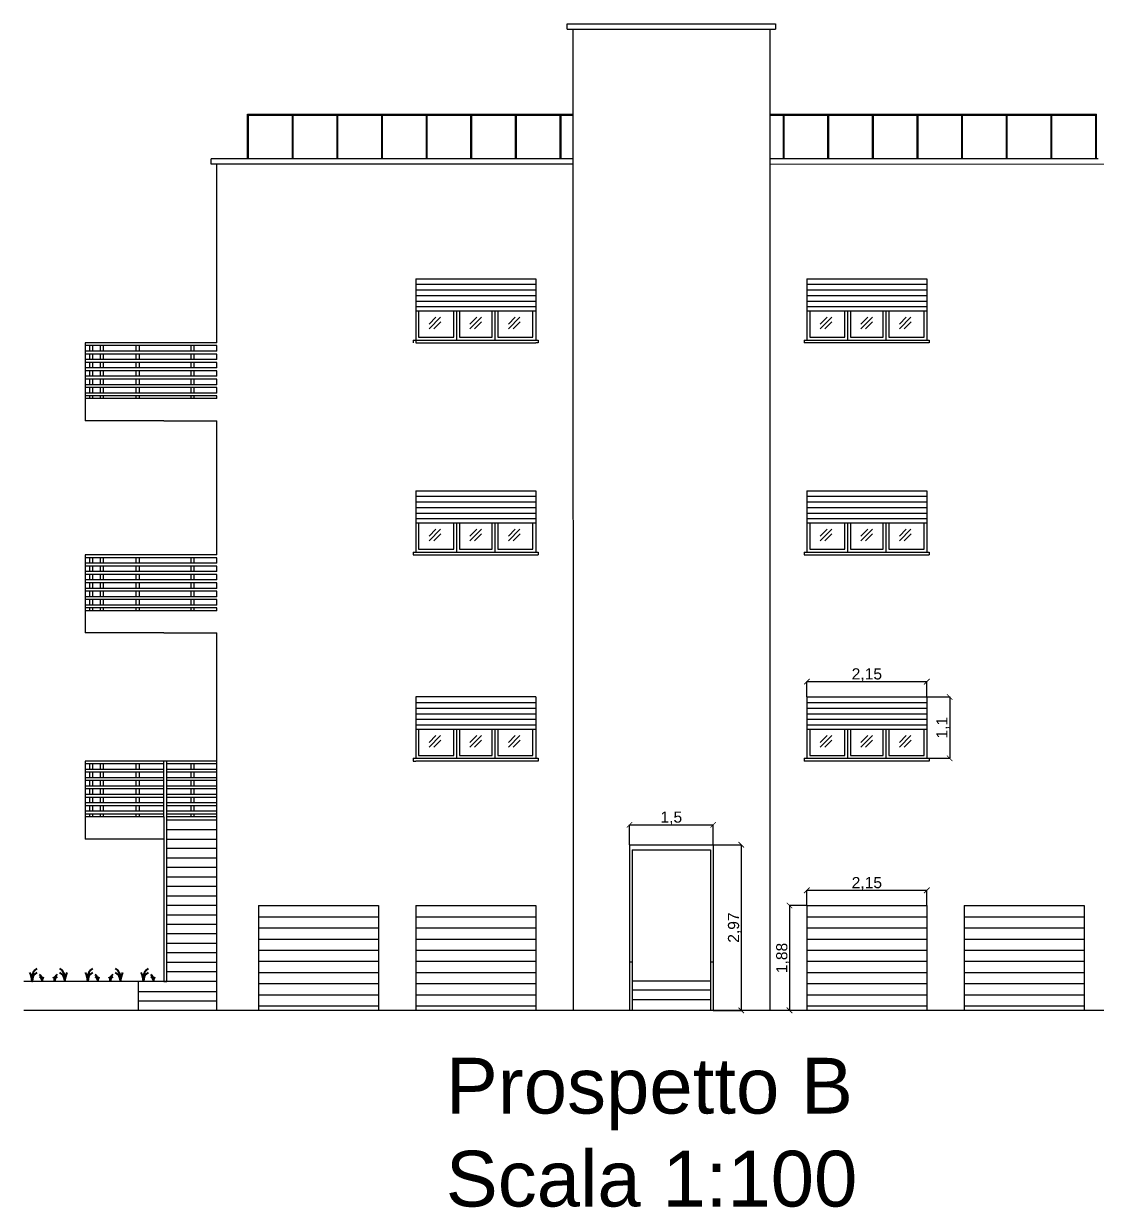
# Model space of a CAD drawing. Header units: millimetres. Extents: x 2459 to 3981, y 1231 to 4850.
# Drawn here: x 3656.99 to 3676.24, y 1237.31 to 1258.54 of the extents above; entities that cross this region are included whole.
import ezdxf

# ---------------------------------------------------------------- set-up
doc = ezdxf.new("R2010")
doc.units = ezdxf.units.MM
doc.layers.add('erbetta', color=7, linetype='Continuous', lineweight=40)
doc.styles.get("Standard").update_dxf_attribs({"font": 'arial.ttf'})
doc.dimstyles.new('Copia di ISO-25', dxfattribs={"dimtxt": 0.2, "dimasz": 0.1, "dimexe": 0, "dimexo": 0, "dimgap": 0, "dimtad": 3, "dimtxsty": 'Standard', "dimblk": 'ARCHTICK', "dimcen": -2.5, "dimclrd": 256, "dimclre": 256, "dimclrt": 256, "dimadec": 0, "dimazin": 0, "dimtfac": 1, "dimtmove": 2, "dimatfit": 3, "dimldrblk": 'ARCHTICK', "dimfxl": 1, "dimfxlon": 1, "dimtfillclr": 256, "dimlwd": -1, "dimlwe": -1, "dimarcsym": 0})

# ---------------------------------------------------------------- blocks, each defined once
blk = doc.blocks.new('_ArchTick')
at = {"color": 0, "linetype": 'ByBlock', "const_width": 0.15}
blk.add_lwpolyline([(-0.5, -0.5), (0.5, 0.5)], dxfattribs=at)
blk = doc.blocks.new('*D678')
at = {"ltscale": 0.01, "transparency": 16777216}
for p, q in [((3671.034, 1242.725), (3671.034, 1242.998)), ((3671.034, 1242.998), (3673.184, 1242.998)), ((3673.184, 1242.725), (3673.184, 1242.998))]:
    blk.add_line(p, q, dxfattribs=at)
at = {"layer": 'Defpoints', "color": 0, "linetype": 'Continuous', "lineweight": -3, "ltscale": 0.01, "transparency": 16777216}
for p in [(3673.184, 1242.998), (3671.034, 1242.725), (3673.184, 1242.725)]:
    blk.add_point(p, dxfattribs=at)
at = {"linetype": 'Continuous', "ltscale": 0.01, "transparency": 16777216, "xscale": 0.1, "yscale": 0.1, "zscale": 0.1, "rotation": 180}
blk.add_blockref('_ArchTick', (3671.034, 1242.998), dxfattribs=at)
at = {"linetype": 'Continuous', "ltscale": 0.01, "transparency": 16777216, "xscale": 0.1, "yscale": 0.1, "zscale": 0.1}
blk.add_blockref('_ArchTick', (3673.184, 1242.998), dxfattribs=at)
at = {"linetype": 'Continuous', "lineweight": -3, "ltscale": 0.01, "transparency": 16777216, "insert": (3672.109, 1243.118), "char_height": 0.2, "attachment_point": 5}
blk.add_mtext('2,15', dxfattribs=at)
blk = doc.blocks.new('*D679')
at = {"ltscale": 0.01, "transparency": 16777216}
for p, q in [((3671.034, 1242.725), (3670.722, 1242.725)), ((3670.722, 1242.725), (3670.722, 1240.845)), ((3671.034, 1240.845), (3670.722, 1240.845))]:
    blk.add_line(p, q, dxfattribs=at)
at = {"layer": 'Defpoints', "color": 0, "linetype": 'Continuous', "lineweight": -3, "ltscale": 0.01, "transparency": 16777216}
for p in [(3671.034, 1242.725), (3670.722, 1240.845), (3671.034, 1240.845)]:
    blk.add_point(p, dxfattribs=at)
at = {"linetype": 'Continuous', "ltscale": 0.01, "transparency": 16777216, "xscale": 0.1, "yscale": 0.1, "zscale": 0.1}
for p, rotation in [((3670.722, 1242.725), 90), ((3670.722, 1240.845), 270)]:
    blk.add_blockref('_ArchTick', p, dxfattribs=dict(at, rotation=rotation))
at = {"linetype": 'Continuous', "lineweight": -3, "ltscale": 0.01, "transparency": 16777216, "insert": (3670.602, 1241.785), "char_height": 0.2, "attachment_point": 5, "rotation": 90}
blk.add_mtext('1,88', dxfattribs=at)
blk = doc.blocks.new('*D680')
at = {"ltscale": 0.01, "transparency": 16777216}
for p, q in [((3667.854, 1243.815), (3667.854, 1244.173)), ((3667.854, 1244.173), (3669.354, 1244.173)), ((3669.354, 1243.815), (3669.354, 1244.173))]:
    blk.add_line(p, q, dxfattribs=at)
at = {"layer": 'Defpoints', "color": 0, "linetype": 'Continuous', "lineweight": -3, "ltscale": 0.01, "transparency": 16777216}
for p in [(3669.354, 1244.173), (3667.854, 1243.815), (3669.354, 1243.815)]:
    blk.add_point(p, dxfattribs=at)
at = {"linetype": 'Continuous', "ltscale": 0.01, "transparency": 16777216, "xscale": 0.1, "yscale": 0.1, "zscale": 0.1, "rotation": 180}
blk.add_blockref('_ArchTick', (3667.854, 1244.173), dxfattribs=at)
at = {"linetype": 'Continuous', "ltscale": 0.01, "transparency": 16777216, "xscale": 0.1, "yscale": 0.1, "zscale": 0.1}
blk.add_blockref('_ArchTick', (3669.354, 1244.173), dxfattribs=at)
at = {"linetype": 'Continuous', "lineweight": -3, "ltscale": 0.01, "transparency": 16777216, "insert": (3668.604, 1244.293), "char_height": 0.2, "attachment_point": 5}
blk.add_mtext('1,5', dxfattribs=at)
blk = doc.blocks.new('*D681')
at = {"ltscale": 0.01, "transparency": 16777216}
for p, q in [((3669.354, 1243.815), (3669.857, 1243.815)), ((3669.857, 1243.815), (3669.857, 1240.845)), ((3669.354, 1240.845), (3669.857, 1240.845))]:
    blk.add_line(p, q, dxfattribs=at)
at = {"layer": 'Defpoints', "color": 0, "linetype": 'Continuous', "lineweight": -3, "ltscale": 0.01, "transparency": 16777216}
for p in [(3669.354, 1243.815), (3669.354, 1240.845), (3669.857, 1240.845)]:
    blk.add_point(p, dxfattribs=at)
at = {"linetype": 'Continuous', "ltscale": 0.01, "transparency": 16777216, "xscale": 0.1, "yscale": 0.1, "zscale": 0.1}
for p, rotation in [((3669.857, 1243.815), 90), ((3669.857, 1240.845), 270)]:
    blk.add_blockref('_ArchTick', p, dxfattribs=dict(at, rotation=rotation))
at = {"linetype": 'Continuous', "lineweight": -3, "ltscale": 0.01, "transparency": 16777216, "insert": (3669.737, 1242.33), "char_height": 0.2, "attachment_point": 5, "rotation": 90}
blk.add_mtext('2,97', dxfattribs=at)
blk = doc.blocks.new('*D682')
at = {"ltscale": 0.01, "transparency": 16777216}
for p, q in [((3671.034, 1246.465), (3671.034, 1246.741)), ((3671.034, 1246.741), (3673.184, 1246.741)), ((3673.184, 1246.465), (3673.184, 1246.741))]:
    blk.add_line(p, q, dxfattribs=at)
at = {"layer": 'Defpoints', "color": 0, "linetype": 'Continuous', "lineweight": -3, "ltscale": 0.01, "transparency": 16777216}
for p in [(3673.184, 1246.741), (3671.034, 1246.465), (3673.184, 1246.465)]:
    blk.add_point(p, dxfattribs=at)
at = {"linetype": 'Continuous', "ltscale": 0.01, "transparency": 16777216, "xscale": 0.1, "yscale": 0.1, "zscale": 0.1, "rotation": 180}
blk.add_blockref('_ArchTick', (3671.034, 1246.741), dxfattribs=at)
at = {"linetype": 'Continuous', "ltscale": 0.01, "transparency": 16777216, "xscale": 0.1, "yscale": 0.1, "zscale": 0.1}
blk.add_blockref('_ArchTick', (3673.184, 1246.741), dxfattribs=at)
at = {"linetype": 'Continuous', "lineweight": -3, "ltscale": 0.01, "transparency": 16777216, "insert": (3672.109, 1246.861), "char_height": 0.2, "attachment_point": 5}
blk.add_mtext('2,15', dxfattribs=at)
blk = doc.blocks.new('*D683')
at = {"ltscale": 0.01, "transparency": 16777216}
for p, q in [((3673.184, 1246.465), (3673.594, 1246.465)), ((3673.594, 1246.465), (3673.594, 1245.365)), ((3673.184, 1245.365), (3673.594, 1245.365))]:
    blk.add_line(p, q, dxfattribs=at)
at = {"layer": 'Defpoints', "color": 0, "linetype": 'Continuous', "lineweight": -3, "ltscale": 0.01, "transparency": 16777216}
for p in [(3673.184, 1246.465), (3673.184, 1245.365), (3673.594, 1245.365)]:
    blk.add_point(p, dxfattribs=at)
at = {"linetype": 'Continuous', "ltscale": 0.01, "transparency": 16777216, "xscale": 0.1, "yscale": 0.1, "zscale": 0.1}
for p, rotation in [((3673.594, 1246.465), 90), ((3673.594, 1245.365), 270)]:
    blk.add_blockref('_ArchTick', p, dxfattribs=dict(at, rotation=rotation))
at = {"linetype": 'Continuous', "lineweight": -3, "ltscale": 0.01, "transparency": 16777216, "insert": (3673.473, 1245.915), "char_height": 0.2, "attachment_point": 5, "rotation": 90}
blk.add_mtext('1,1', dxfattribs=at)

msp = doc.modelspace()

# ---------------------------------------------------------------- linework, layer by layer
at = {"ltscale": 0.01}
for p, q in [((3666.739148, 1258.438622, -0.022557), (3666.739148, 1258.538622, -0.022557)), ((3666.839148, 1258.438622, -0.022557), (3666.842967, 1240.845233, -0.026681)), ((3670.369028, 1258.438622, 0.329385), (3670.369028, 1240.845233, 0.053213)), ((3670.469028, 1258.538622, 0.335973), (3670.469028, 1258.438622, 0.335973)), ((3658.094088, 1252.815233, 1), (3658.094088, 1251.415233, 1)), ((3660.454088, 1252.665233), (3660.454088, 1252.765233)), ((3660.454088, 1252.515233), (3660.454088, 1252.615233)), ((3660.454088, 1252.365233), (3660.454088, 1252.465233)), ((3660.454088, 1252.215233), (3660.454088, 1252.315233)), ((3660.454088, 1252.065233), (3660.454088, 1252.165233)), ((3660.454088, 1251.915233), (3660.454088, 1252.015233)), ((3660.454088, 1251.814923), (3660.454088, 1251.865233)), ((3659.504088, 1251.814923, 0.402542), (3658.094088, 1251.814923, 1)), ((3659.554088, 1251.814923, 0.381356), (3659.504088, 1251.814923, 0.402542)), ((3660.454088, 1251.814923), (3659.554088, 1251.814923, 0.381356)), ((3659.504088, 1251.415233, 0.402542), (3658.094088, 1251.415233, 1)), ((3659.504088, 1251.415233, 0.402542), (3660.454088, 1251.415233, 0.402542)), ((3660.454088, 1249.013062), (3660.454088, 1251.415233)), ((3658.094088, 1249.013062, 1), (3658.094088, 1247.613062, 1)), ((3660.454088, 1248.863062), (3660.454088, 1248.963062)), ((3660.454088, 1248.863062), (3660.454088, 1248.963062)), ((3660.454088, 1248.713062), (3660.454088, 1248.813062)), ((3660.454088, 1248.713062), (3660.454088, 1248.813062)), ((3660.454088, 1248.563062), (3660.454088, 1248.663062)), ((3660.454088, 1248.563062), (3660.454088, 1248.663062)), ((3660.454088, 1248.413062), (3660.454088, 1248.513062)), ((3660.454088, 1248.413062), (3660.454088, 1248.513062)), ((3660.454088, 1248.263062), (3660.454088, 1248.363062)), ((3660.454088, 1248.263062), (3660.454088, 1248.363062)), ((3660.454088, 1248.113062), (3660.454088, 1248.213062)), ((3660.454088, 1248.113062), (3660.454088, 1248.213062)), ((3660.454088, 1248.012751), (3660.454088, 1248.063062)), ((3660.454088, 1248.012751), (3660.454088, 1248.063062)), ((3659.504088, 1248.012751, 0.402542), (3658.094088, 1248.012751, 1)), ((3659.554088, 1248.012751, 0.381356), (3659.504088, 1248.012751, 0.402542)), ((3660.454088, 1248.012751), (3659.554088, 1248.012751, 0.381356)), ((3659.504088, 1247.613062, 0.402542), (3658.094088, 1247.613062, 1)), ((3659.504088, 1247.613062, 0.402542), (3660.454088, 1247.613062, 0.402542)), ((3660.454088, 1245.315233), (3660.454088, 1247.613062)), ((3658.094088, 1245.315233, 1), (3658.094088, 1243.915233, 1)), ((3660.454088, 1243.114923), (3660.454088, 1245.315233)), ((3660.454088, 1245.165233), (3660.454088, 1245.265233)), ((3660.454088, 1245.165233), (3660.454088, 1245.265233)), ((3660.454088, 1245.015233), (3660.454088, 1245.115233)), ((3660.454088, 1244.865233), (3660.454088, 1244.965233)), ((3660.454088, 1244.715233), (3660.454088, 1244.815233)), ((3660.454088, 1244.565233), (3660.454088, 1244.665233)), ((3660.454088, 1244.415233), (3660.454088, 1244.515233)), ((3659.504088, 1244.314923, 0.402542), (3658.094088, 1244.314923, 1)), ((3660.454088, 1244.314923), (3659.562792, 1244.314923, 0.377668)), ((3660.454088, 1244.314923), (3660.454088, 1244.365233)), ((3660.454088, 1244.314923), (3660.454088, 1244.365233)), ((3659.504088, 1243.915233, 0.402542), (3658.094088, 1243.915233, 1)), ((3659.562792, 1243.915233, 0.402542), (3660.454088, 1243.915233, 0.402542)), ((3660.454088, 1240.845233), (3660.454088, 1242.814923))]:
    msp.add_line(p, q, dxfattribs=at)
at = {"linetype": 'Continuous', "ltscale": 0.01}
for p, q in [((3666.739148, 1258.538622, -0.022557), (3670.469028, 1258.538622, 0.335973)), ((3666.739148, 1258.438622, -0.022557), (3670.469028, 1258.438622, 0.335973)), ((3666.839148, 1258.438622, -0.012945), (3670.369028, 1258.438622, 0.32636)), ((3661.00623, 1256.11614), (3661.00623, 1256.91614)), ((3661.00623, 1256.91614), (3666.839496, 1256.91614)), ((3661.02623, 1256.11614), (3661.02623, 1256.89614)), ((3661.02623, 1256.89614), (3666.839501, 1256.89614)), ((3661.80623, 1256.89614), (3661.80623, 1256.11614)), ((3661.82623, 1256.11614), (3661.82623, 1256.89614)), ((3662.60623, 1256.89614), (3662.60623, 1256.11614)), ((3662.62623, 1256.11614), (3662.62623, 1256.89614)), ((3663.40623, 1256.89614), (3663.40623, 1256.11614)), ((3663.42623, 1256.11614), (3663.42623, 1256.89614)), ((3664.20623, 1256.89614), (3664.20623, 1256.11614)), ((3664.22623, 1256.11614), (3664.22623, 1256.89614)), ((3665.00623, 1256.89614), (3665.00623, 1256.11614)), ((3665.02623, 1256.11614), (3665.02623, 1256.89614)), ((3665.80623, 1256.89614), (3665.80623, 1256.11614)), ((3665.82623, 1256.11614), (3665.82623, 1256.89614)), ((3666.60623, 1256.89614), (3666.60623, 1256.11614)), ((3666.62623, 1256.11614), (3666.62623, 1256.89614)), ((3670.369028, 1256.91614), (3676.22623, 1256.91614)), ((3670.369028, 1256.89614), (3676.20623, 1256.89614)), ((3670.60623, 1256.89614), (3670.60623, 1256.11614)), ((3670.62623, 1256.11614), (3670.62623, 1256.89614)), ((3671.40623, 1256.89614), (3671.40623, 1256.11614)), ((3671.42623, 1256.11614), (3671.42623, 1256.89614)), ((3672.20623, 1256.89614), (3672.20623, 1256.11614)), ((3672.22623, 1256.11614), (3672.22623, 1256.89614)), ((3673.00623, 1256.89614), (3673.00623, 1256.11614)), ((3673.02623, 1256.11614), (3673.02623, 1256.89614)), ((3673.80623, 1256.89614), (3673.80623, 1256.11614)), ((3673.82623, 1256.11614), (3673.82623, 1256.89614)), ((3674.60623, 1256.89614), (3674.60623, 1256.11614)), ((3674.62623, 1256.11614), (3674.62623, 1256.89614)), ((3675.40623, 1256.89614), (3675.40623, 1256.11614)), ((3675.42623, 1256.11614), (3675.42623, 1256.89614)), ((3676.20623, 1256.89614), (3676.20623, 1256.11614)), ((3676.22623, 1256.11614), (3676.22623, 1256.91614)), ((3660.354088, 1256.017047), (3660.354088, 1256.11614)), ((3666.839679, 1256.11614), (3660.354088, 1256.11614)), ((3676.254088, 1256.11614), (3670.369028, 1256.11614)), ((3666.839702, 1256.01669), (3660.354088, 1256.017047)), ((3660.454088, 1252.815233), (3660.454088, 1256.017047)), ((3676.854088, 1256.01614), (3670.369028, 1256.016496)), ((3664.024088, 1253.965233), (3666.174088, 1253.965233)), ((3664.024088, 1253.965233), (3664.024088, 1252.815233)), ((3664.024088, 1253.965233), (3664.024088, 1252.815233)), ((3664.024088, 1253.965233), (3664.024088, 1252.815233)), ((3664.024088, 1253.965233, 0.597458), (3664.024088, 1252.865233, 0.597458)), ((3664.024088, 1253.965233, 0.597458), (3664.024088, 1253.865233, 0.597458)), ((3666.174088, 1253.965233), (3666.174088, 1252.865233)), ((3671.034088, 1253.965233), (3673.184088, 1253.965233)), ((3671.034088, 1253.965233), (3673.184088, 1253.965233)), ((3671.034088, 1253.965233, 0.597458), (3671.034088, 1252.865233, 0.597458)), ((3671.034088, 1253.965233, 0.597458), (3671.034088, 1253.865233, 0.597458)), ((3673.184088, 1253.965233), (3673.184088, 1252.865233)), ((3664.024088, 1253.865233, 0.597458), (3666.174088, 1253.865233)), ((3664.024088, 1253.765233, 0.597458), (3666.174088, 1253.765233)), ((3671.034088, 1253.865233, 0.597458), (3673.184088, 1253.865233)), ((3671.034088, 1253.765233, 0.597458), (3673.184088, 1253.765233)), ((3664.024088, 1253.665233, 0.597458), (3666.174088, 1253.665233)), ((3664.024088, 1253.565233, 0.597458), (3666.174088, 1253.565233)), ((3671.034088, 1253.665233, 0.597458), (3673.184088, 1253.665233)), ((3671.034088, 1253.565233, 0.597458), (3673.184088, 1253.565233)), ((3664.024088, 1253.465233, 0.597458), (3666.174088, 1253.465233)), ((3664.024088, 1253.390233, 0.597458), (3666.174088, 1253.390233)), ((3664.074088, 1253.390233, 0.597458), (3664.074088, 1252.915233, 1.138015)), ((3664.704088, 1252.915233, 0.839286), (3664.704088, 1253.390233, 0.298729)), ((3664.754088, 1253.390233, 0.298729), (3664.754088, 1252.865233, 0.896186)), ((3664.804088, 1253.390233, 0.298729), (3664.804088, 1252.915233, 0.839286)), ((3664.804088, 1253.390233, 0.298729), (3665.394088, 1253.390233, 0.298729)), ((3665.394088, 1252.915233, 0.839286), (3665.394088, 1253.390233, 0.298729)), ((3665.444088, 1252.865233, 0.896186), (3665.444088, 1253.390233, 0.298729)), ((3665.494088, 1253.390233, 0.298729), (3665.494088, 1252.915233, 0.839286)), ((3666.124088, 1252.915233, -0.056901), (3666.124088, 1253.390233, -0.597458)), ((3671.034088, 1253.465233, 0.597458), (3673.184088, 1253.465233)), ((3671.034088, 1253.390233, 0.597458), (3673.184088, 1253.390233)), ((3671.084088, 1253.390233, 0.597458), (3671.084088, 1252.915233, 1.138015)), ((3671.714088, 1252.915233, 0.839286), (3671.714088, 1253.390233, 0.298729)), ((3671.764088, 1253.390233, 0.298729), (3671.764088, 1252.865233, 0.896186)), ((3671.814088, 1253.390233, 0.298729), (3671.814088, 1252.915233, 0.839286)), ((3671.814088, 1253.390233, 0.298729), (3672.404088, 1253.390233, 0.298729)), ((3672.404088, 1252.915233, 0.839286), (3672.404088, 1253.390233, 0.298729)), ((3672.454088, 1252.865233, 0.896186), (3672.454088, 1253.390233, 0.298729)), ((3672.504088, 1253.390233, 0.298729), (3672.504088, 1252.915233, 0.839286)), ((3673.134088, 1252.915233, -0.056901), (3673.134088, 1253.390233, -0.597458)), ((3664.26255, 1253.068117, 0.597458), (3664.468256, 1253.273823, 0.597458)), ((3664.3848, 1253.273823, 0.597458), (3664.26255, 1253.151573, 0.597458)), ((3664.471439, 1253.193551, 0.597458), (3664.346005, 1253.068117, 0.597458)), ((3664.99255, 1253.068117, 0.953087), (3665.198256, 1253.273823, 0.953087)), ((3665.1148, 1253.273823, 0.953087), (3664.99255, 1253.151573, 0.953087)), ((3665.201439, 1253.193551, 0.953087), (3665.076005, 1253.068117, 0.953087)), ((3665.68255, 1253.068117, 0.953087), (3665.888256, 1253.273823, 0.953087)), ((3665.8048, 1253.273823, 0.953087), (3665.68255, 1253.151573, 0.953087)), ((3665.891439, 1253.193551, 0.953087), (3665.766005, 1253.068117, 0.953087)), ((3671.27255, 1253.068117, 0.597458), (3671.478256, 1253.273823, 0.597458)), ((3671.3948, 1253.273823, 0.597458), (3671.27255, 1253.151573, 0.597458)), ((3671.481439, 1253.193551, 0.597458), (3671.356005, 1253.068117, 0.597458)), ((3672.00255, 1253.068117, 0.953087), (3672.208256, 1253.273823, 0.953087)), ((3672.1248, 1253.273823, 0.953087), (3672.00255, 1253.151573, 0.953087)), ((3672.211439, 1253.193551, 0.953087), (3672.086005, 1253.068117, 0.953087)), ((3672.69255, 1253.068117, 0.953087), (3672.898256, 1253.273823, 0.953087)), ((3672.8148, 1253.273823, 0.953087), (3672.69255, 1253.151573, 0.953087)), ((3672.901439, 1253.193551, 0.953087), (3672.776005, 1253.068117, 0.953087)), ((3664.074088, 1252.915233, 1.792373), (3664.704088, 1252.915233, 1.839286)), ((3664.804088, 1252.915233, 1.493644), (3665.394088, 1252.915233, 1.493644)), ((3665.494088, 1252.915233, 1.718523), (3666.124088, 1252.915233, 0.943099)), ((3671.084088, 1252.915233, 1.792373), (3671.714088, 1252.915233, 1.839286)), ((3671.814088, 1252.915233, 1.493644), (3672.404088, 1252.915233, 1.493644)), ((3672.504088, 1252.915233, 1.718523), (3673.134088, 1252.915233, 0.943099)), ((3658.177492, 1252.665233), (3658.177492, 1252.765233)), ((3658.236196, 1252.665233), (3658.236196, 1252.765233)), ((3658.36879, 1252.665233), (3658.36879, 1252.765233)), ((3658.427494, 1252.665233), (3658.427494, 1252.765233)), ((3659.00957, 1252.665233), (3659.00957, 1252.765233)), ((3659.068274, 1252.665233), (3659.068274, 1252.765233)), ((3659.991393, 1252.765233), (3659.991393, 1252.665233)), ((3660.050097, 1252.665233), (3660.050097, 1252.765233)), ((3663.974088, 1252.865233, 1.194915), (3666.174088, 1252.865233)), ((3663.974088, 1252.865233, 1.194915), (3663.974088, 1252.815233, 1.194915)), ((3664.024088, 1252.815233), (3666.174088, 1252.815233)), ((3666.174088, 1252.865233), (3666.218026, 1252.865233, -0.023864)), ((3666.218026, 1252.815233, -0.023864), (3666.174088, 1252.815233)), ((3666.218026, 1252.865233, -0.023864), (3666.218026, 1252.815233, -0.023864)), ((3670.984088, 1252.865233, 1.194915), (3673.184088, 1252.865233)), ((3670.984088, 1252.865233, 1.194915), (3670.984088, 1252.815233, 1.194915)), ((3673.228026, 1252.815233, -0.023864), (3670.984088, 1252.815233, 1.194915)), ((3673.184088, 1252.865233), (3673.228026, 1252.865233, -0.023864)), ((3673.228026, 1252.865233, -0.023864), (3673.228026, 1252.815233, -0.023864)), ((3658.177492, 1252.515233), (3658.177492, 1252.615233)), ((3658.236196, 1252.515233), (3658.236196, 1252.615233)), ((3658.36879, 1252.515233), (3658.36879, 1252.615233)), ((3658.427494, 1252.515233), (3658.427494, 1252.615233)), ((3659.00957, 1252.515233), (3659.00957, 1252.615233)), ((3659.068274, 1252.515233), (3659.068274, 1252.615233)), ((3659.991393, 1252.615233), (3659.991393, 1252.515233)), ((3660.050097, 1252.515233), (3660.050097, 1252.615233)), ((3658.177492, 1252.365233), (3658.177492, 1252.465233)), ((3658.177492, 1252.215233), (3658.177492, 1252.315233)), ((3658.236196, 1252.365233), (3658.236196, 1252.465233)), ((3658.236196, 1252.215233), (3658.236196, 1252.315233)), ((3658.36879, 1252.365233), (3658.36879, 1252.465233)), ((3658.36879, 1252.215233), (3658.36879, 1252.315233)), ((3658.427494, 1252.365233), (3658.427494, 1252.465233)), ((3658.427494, 1252.215233), (3658.427494, 1252.315233)), ((3659.00957, 1252.365233), (3659.00957, 1252.465233)), ((3659.00957, 1252.215233), (3659.00957, 1252.315233)), ((3659.068274, 1252.365233), (3659.068274, 1252.465233)), ((3659.068274, 1252.215233), (3659.068274, 1252.315233)), ((3659.991393, 1252.465233), (3659.991393, 1252.365233)), ((3659.991393, 1252.315233), (3659.991393, 1252.215233)), ((3660.050097, 1252.365233), (3660.050097, 1252.465233)), ((3660.050097, 1252.215233), (3660.050097, 1252.315233)), ((3658.177492, 1252.065233), (3658.177492, 1252.165233)), ((3658.236196, 1252.065233), (3658.236196, 1252.165233)), ((3658.36879, 1252.065233), (3658.36879, 1252.165233)), ((3658.427494, 1252.065233), (3658.427494, 1252.165233)), ((3659.00957, 1252.065233), (3659.00957, 1252.165233)), ((3659.068274, 1252.065233), (3659.068274, 1252.165233)), ((3659.991393, 1252.165233), (3659.991393, 1252.065233)), ((3660.050097, 1252.065233), (3660.050097, 1252.165233)), ((3658.177492, 1251.915233), (3658.177492, 1252.015233)), ((3658.177492, 1251.814923), (3658.177492, 1251.865233)), ((3658.236196, 1251.915233), (3658.236196, 1252.015233)), ((3658.236196, 1251.814923), (3658.236196, 1251.865233)), ((3658.36879, 1251.915233), (3658.36879, 1252.015233)), ((3658.36879, 1251.814923), (3658.36879, 1251.865233)), ((3658.427494, 1251.915233), (3658.427494, 1252.015233)), ((3658.427494, 1251.814923), (3658.427494, 1251.865233)), ((3659.00957, 1251.915233), (3659.00957, 1252.015233)), ((3659.00957, 1251.814923), (3659.00957, 1251.865233)), ((3659.068274, 1251.915233), (3659.068274, 1252.015233)), ((3659.068274, 1251.814923), (3659.068274, 1251.865233)), ((3659.991393, 1252.015233), (3659.991393, 1251.915233)), ((3659.991393, 1251.865233), (3659.991393, 1251.815233)), ((3660.050097, 1251.915233), (3660.050097, 1252.015233)), ((3660.050097, 1251.814923), (3660.050097, 1251.865233)), ((3664.024088, 1250.163062), (3666.174088, 1250.163062)), ((3664.024088, 1250.163062), (3666.174088, 1250.163062)), ((3664.024088, 1250.163062), (3666.174088, 1250.163062)), ((3664.024088, 1250.163062, 0.597458), (3664.024088, 1249.063062, 0.597458)), ((3664.024088, 1250.163062, 0.597458), (3664.024088, 1250.063062, 0.597458)), ((3666.174088, 1250.163062), (3666.174088, 1249.063062)), ((3671.034088, 1250.163062), (3673.184088, 1250.163062)), ((3671.034088, 1250.163062), (3673.184088, 1250.163062)), ((3671.034088, 1250.163062, 0.597458), (3671.034088, 1249.063062, 0.597458)), ((3671.034088, 1250.163062, 0.597458), (3671.034088, 1250.063062, 0.597458)), ((3673.184088, 1250.163062), (3673.184088, 1249.063062)), ((3664.024088, 1250.063062, 0.597458), (3666.174088, 1250.063062)), ((3664.024088, 1249.963062, 0.597458), (3666.174088, 1249.963062)), ((3671.034088, 1250.063062, 0.597458), (3673.184088, 1250.063062)), ((3671.034088, 1249.963062, 0.597458), (3673.184088, 1249.963062)), ((3664.024088, 1249.863062, 0.597458), (3666.174088, 1249.863062)), ((3664.024088, 1249.763062, 0.597458), (3666.174088, 1249.763062)), ((3671.034088, 1249.863062, 0.597458), (3673.184088, 1249.863062)), ((3671.034088, 1249.763062, 0.597458), (3673.184088, 1249.763062)), ((3664.024088, 1249.663062, 0.597458), (3666.174088, 1249.663062)), ((3664.024088, 1249.588062, 0.597458), (3666.174088, 1249.588062)), ((3664.074088, 1249.588062, 0.597458), (3664.074088, 1249.113062, 1.138015)), ((3664.704088, 1249.113062, 0.839286), (3664.704088, 1249.588062, 0.298729)), ((3664.754088, 1249.588062, 0.298729), (3664.754088, 1249.063062, 0.896186)), ((3664.804088, 1249.588062, 0.298729), (3664.804088, 1249.113062, 0.839286)), ((3664.804088, 1249.588062, 0.298729), (3665.394088, 1249.588062, 0.298729)), ((3665.394088, 1249.113062, 0.839286), (3665.394088, 1249.588062, 0.298729)), ((3665.444088, 1249.063062, 0.896186), (3665.444088, 1249.588062, 0.298729)), ((3665.494088, 1249.588062, 0.298729), (3665.494088, 1249.113062, 0.839286)), ((3666.124088, 1249.113062, -0.056901), (3666.124088, 1249.588062, -0.597458)), ((3671.034088, 1249.663062, 0.597458), (3673.184088, 1249.663062)), ((3671.034088, 1249.588062, 0.597458), (3673.184088, 1249.588062)), ((3671.084088, 1249.588062, 0.597458), (3671.084088, 1249.113062, 1.138015)), ((3671.714088, 1249.113062, 0.839286), (3671.714088, 1249.588062, 0.298729)), ((3671.764088, 1249.588062, 0.298729), (3671.764088, 1249.063062, 0.896186)), ((3671.814088, 1249.588062, 0.298729), (3671.814088, 1249.113062, 0.839286)), ((3671.814088, 1249.588062, 0.298729), (3672.404088, 1249.588062, 0.298729)), ((3672.404088, 1249.113062, 0.839286), (3672.404088, 1249.588062, 0.298729)), ((3672.454088, 1249.063062, 0.896186), (3672.454088, 1249.588062, 0.298729)), ((3672.504088, 1249.588062, 0.298729), (3672.504088, 1249.113062, 0.839286)), ((3673.134088, 1249.113062, -0.056901), (3673.134088, 1249.588062, -0.597458)), ((3664.26255, 1249.265946, 0.597458), (3664.468256, 1249.471652, 0.597458)), ((3664.3848, 1249.471652, 0.597458), (3664.26255, 1249.349401, 0.597458)), ((3664.471439, 1249.39138, 0.597458), (3664.346005, 1249.265946, 0.597458)), ((3664.99255, 1249.265946, 0.953087), (3665.198256, 1249.471652, 0.953087)), ((3665.1148, 1249.471652, 0.953087), (3664.99255, 1249.349401, 0.953087)), ((3665.201439, 1249.39138, 0.953087), (3665.076005, 1249.265946, 0.953087)), ((3665.68255, 1249.265946, 0.953087), (3665.888256, 1249.471652, 0.953087)), ((3665.8048, 1249.471652, 0.953087), (3665.68255, 1249.349401, 0.953087)), ((3665.891439, 1249.39138, 0.953087), (3665.766005, 1249.265946, 0.953087)), ((3671.27255, 1249.265946, 0.597458), (3671.478256, 1249.471652, 0.597458)), ((3671.3948, 1249.471652, 0.597458), (3671.27255, 1249.349401, 0.597458)), ((3671.481439, 1249.39138, 0.597458), (3671.356005, 1249.265946, 0.597458)), ((3672.00255, 1249.265946, 0.953087), (3672.208256, 1249.471652, 0.953087)), ((3672.1248, 1249.471652, 0.953087), (3672.00255, 1249.349401, 0.953087)), ((3672.211439, 1249.39138, 0.953087), (3672.086005, 1249.265946, 0.953087)), ((3672.69255, 1249.265946, 0.953087), (3672.898256, 1249.471652, 0.953087)), ((3672.8148, 1249.471652, 0.953087), (3672.69255, 1249.349401, 0.953087)), ((3672.901439, 1249.39138, 0.953087), (3672.776005, 1249.265946, 0.953087)), ((3664.074088, 1249.113062, 1.792373), (3664.704088, 1249.113062, 1.839286)), ((3664.804088, 1249.113062, 1.493644), (3665.394088, 1249.113062, 1.493644)), ((3665.494088, 1249.113062, 1.718523), (3666.124088, 1249.113062, 0.943099)), ((3671.084088, 1249.113062, 1.792373), (3671.714088, 1249.113062, 1.839286)), ((3671.814088, 1249.113062, 1.493644), (3672.404088, 1249.113062, 1.493644)), ((3672.504088, 1249.113062, 1.718523), (3673.134088, 1249.113062, 0.943099)), ((3658.177492, 1248.863062), (3658.177492, 1248.963062)), ((3658.236196, 1248.863062), (3658.236196, 1248.963062)), ((3658.36879, 1248.863062), (3658.36879, 1248.963062)), ((3658.427494, 1248.863062), (3658.427494, 1248.963062)), ((3659.00957, 1248.863062), (3659.00957, 1248.963062)), ((3659.068274, 1248.863062), (3659.068274, 1248.963062)), ((3659.991393, 1248.963062), (3659.991393, 1248.863062)), ((3660.050097, 1248.863062), (3660.050097, 1248.963062)), ((3663.974088, 1249.063062, 1.194915), (3666.174088, 1249.063062)), ((3663.974088, 1249.063062, 1.194915), (3663.974088, 1249.013062, 1.194915)), ((3663.974088, 1249.013062, 1.194915), (3666.218026, 1249.013062, -0.023864)), ((3666.174088, 1249.063062), (3666.218026, 1249.063062, -0.023864)), ((3666.218026, 1249.063062, -0.023864), (3666.218026, 1249.013062, -0.023864)), ((3670.984088, 1249.063062, 1.194915), (3673.184088, 1249.063062)), ((3670.984088, 1249.063062, 1.194915), (3670.984088, 1249.013062, 1.194915)), ((3670.984088, 1249.013062, 1.194915), (3673.228026, 1249.013062, -0.023864)), ((3673.184088, 1249.063062), (3673.228026, 1249.063062, -0.023864)), ((3673.228026, 1249.063062, -0.023864), (3673.228026, 1249.013062, -0.023864)), ((3658.177492, 1248.713062), (3658.177492, 1248.813062)), ((3658.177492, 1248.563062), (3658.177492, 1248.663062)), ((3658.236196, 1248.713062), (3658.236196, 1248.813062)), ((3658.236196, 1248.563062), (3658.236196, 1248.663062)), ((3658.36879, 1248.713062), (3658.36879, 1248.813062)), ((3658.36879, 1248.563062), (3658.36879, 1248.663062)), ((3658.427494, 1248.713062), (3658.427494, 1248.813062)), ((3658.427494, 1248.563062), (3658.427494, 1248.663062)), ((3659.00957, 1248.713062), (3659.00957, 1248.813062)), ((3659.00957, 1248.563062), (3659.00957, 1248.663062)), ((3659.068274, 1248.713062), (3659.068274, 1248.813062)), ((3659.068274, 1248.563062), (3659.068274, 1248.663062)), ((3659.991393, 1248.813062), (3659.991393, 1248.713062)), ((3659.991393, 1248.663062), (3659.991393, 1248.563062)), ((3660.050097, 1248.713062), (3660.050097, 1248.813062)), ((3660.050097, 1248.563062), (3660.050097, 1248.663062)), ((3658.177492, 1248.413062), (3658.177492, 1248.513062)), ((3658.236196, 1248.413062), (3658.236196, 1248.513062)), ((3658.36879, 1248.413062), (3658.36879, 1248.513062)), ((3658.427494, 1248.413062), (3658.427494, 1248.513062)), ((3659.00957, 1248.413062), (3659.00957, 1248.513062)), ((3659.068274, 1248.413062), (3659.068274, 1248.513062)), ((3659.991393, 1248.513062), (3659.991393, 1248.413062)), ((3660.050097, 1248.413062), (3660.050097, 1248.513062)), ((3658.177492, 1248.263062), (3658.177492, 1248.363062)), ((3658.236196, 1248.263062), (3658.236196, 1248.363062)), ((3658.36879, 1248.263062), (3658.36879, 1248.363062)), ((3658.427494, 1248.263062), (3658.427494, 1248.363062)), ((3659.00957, 1248.263062), (3659.00957, 1248.363062)), ((3659.068274, 1248.263062), (3659.068274, 1248.363062)), ((3659.991393, 1248.363062), (3659.991393, 1248.263062)), ((3660.050097, 1248.263062), (3660.050097, 1248.363062)), ((3658.177492, 1248.113062), (3658.177492, 1248.213062)), ((3658.177492, 1248.012751), (3658.177492, 1248.063062)), ((3658.236196, 1248.113062), (3658.236196, 1248.213062)), ((3658.236196, 1248.012751), (3658.236196, 1248.063062)), ((3658.36879, 1248.113062), (3658.36879, 1248.213062)), ((3658.36879, 1248.012751), (3658.36879, 1248.063062)), ((3658.427494, 1248.113062), (3658.427494, 1248.213062)), ((3658.427494, 1248.012751), (3658.427494, 1248.063062)), ((3659.00957, 1248.113062), (3659.00957, 1248.213062)), ((3659.00957, 1248.012751), (3659.00957, 1248.063062)), ((3659.068274, 1248.113062), (3659.068274, 1248.213062)), ((3659.068274, 1248.012751), (3659.068274, 1248.063062)), ((3659.991393, 1248.213062), (3659.991393, 1248.113062)), ((3659.991393, 1248.063062), (3659.991393, 1248.013062)), ((3660.050097, 1248.113062), (3660.050097, 1248.213062)), ((3660.050097, 1248.012751), (3660.050097, 1248.063062)), ((3666.174088, 1246.465233), (3664.024088, 1246.465233)), ((3664.024088, 1246.465233, 0.597458), (3664.024088, 1245.365233, 0.597458)), ((3664.024088, 1246.465233, 0.597458), (3664.024088, 1246.365233, 0.597458)), ((3664.024088, 1246.365233, 0.597458), (3666.174088, 1246.365233)), ((3666.174088, 1246.465233), (3666.174088, 1245.365233)), ((3671.034088, 1246.465233), (3673.184088, 1246.465233)), ((3671.034088, 1246.465233), (3673.184088, 1246.465233)), ((3671.034088, 1246.465233), (3673.184088, 1246.465233)), ((3671.034088, 1246.465233, 0.597458), (3671.034088, 1245.365233, 0.597458)), ((3671.034088, 1246.465233, 0.597458), (3671.034088, 1246.365233, 0.597458)), ((3671.034088, 1246.365233, 0.597458), (3673.184088, 1246.365233)), ((3673.184088, 1246.465233), (3673.184088, 1245.365233)), ((3664.024088, 1246.265233, 0.597458), (3666.174088, 1246.265233)), ((3664.024088, 1246.165233, 0.597458), (3666.174088, 1246.165233)), ((3671.034088, 1246.265233, 0.597458), (3673.184088, 1246.265233)), ((3671.034088, 1246.165233, 0.597458), (3673.184088, 1246.165233)), ((3664.024088, 1246.065233, 0.597458), (3666.174088, 1246.065233)), ((3664.024088, 1245.965233, 0.597458), (3666.174088, 1245.965233)), ((3671.034088, 1246.065233, 0.597458), (3673.184088, 1246.065233)), ((3671.034088, 1245.965233, 0.597458), (3673.184088, 1245.965233)), ((3664.024088, 1245.890233, 0.597458), (3666.174088, 1245.890233)), ((3664.074088, 1245.890233, 0.597458), (3664.074088, 1245.415233, 1.138015)), ((3664.26255, 1245.568117, 0.597458), (3664.468256, 1245.773823, 0.597458)), ((3664.3848, 1245.773823, 0.597458), (3664.26255, 1245.651573, 0.597458)), ((3664.471439, 1245.693551, 0.597458), (3664.346005, 1245.568117, 0.597458)), ((3664.704088, 1245.415233, 0.839286), (3664.704088, 1245.890233, 0.298729)), ((3664.754088, 1245.890233, 0.298729), (3664.754088, 1245.365233, 0.896186)), ((3664.804088, 1245.890233, 0.298729), (3664.804088, 1245.415233, 0.839286)), ((3664.804088, 1245.890233, 0.298729), (3665.394088, 1245.890233, 0.298729)), ((3664.99255, 1245.568117, 0.953087), (3665.198256, 1245.773823, 0.953087)), ((3665.1148, 1245.773823, 0.953087), (3664.99255, 1245.651573, 0.953087)), ((3665.201439, 1245.693551, 0.953087), (3665.076005, 1245.568117, 0.953087)), ((3665.394088, 1245.415233, 0.839286), (3665.394088, 1245.890233, 0.298729)), ((3665.444088, 1245.365233, 0.896186), (3665.444088, 1245.890233, 0.298729)), ((3665.494088, 1245.890233, 0.298729), (3665.494088, 1245.415233, 0.839286)), ((3665.68255, 1245.568117, 0.953087), (3665.888256, 1245.773823, 0.953087)), ((3665.8048, 1245.773823, 0.953087), (3665.68255, 1245.651573, 0.953087)), ((3665.891439, 1245.693551, 0.953087), (3665.766005, 1245.568117, 0.953087)), ((3666.124088, 1245.415233, -0.056901), (3666.124088, 1245.890233, -0.597458)), ((3671.034088, 1245.890233, 0.597458), (3673.184088, 1245.890233)), ((3671.084088, 1245.890233, 0.597458), (3671.084088, 1245.415233, 1.138015)), ((3671.27255, 1245.568117, 0.597458), (3671.478256, 1245.773823, 0.597458)), ((3671.3948, 1245.773823, 0.597458), (3671.27255, 1245.651573, 0.597458)), ((3671.481439, 1245.693551, 0.597458), (3671.356005, 1245.568117, 0.597458)), ((3671.714088, 1245.415233, 0.839286), (3671.714088, 1245.890233, 0.298729)), ((3671.764088, 1245.890233, 0.298729), (3671.764088, 1245.365233, 0.896186)), ((3671.814088, 1245.890233, 0.298729), (3671.814088, 1245.415233, 0.839286)), ((3671.814088, 1245.890233, 0.298729), (3672.404088, 1245.890233, 0.298729)), ((3672.00255, 1245.568117, 0.953087), (3672.208256, 1245.773823, 0.953087)), ((3672.1248, 1245.773823, 0.953087), (3672.00255, 1245.651573, 0.953087)), ((3672.211439, 1245.693551, 0.953087), (3672.086005, 1245.568117, 0.953087)), ((3672.404088, 1245.415233, 0.839286), (3672.404088, 1245.890233, 0.298729)), ((3672.454088, 1245.365233, 0.896186), (3672.454088, 1245.890233, 0.298729)), ((3672.504088, 1245.890233, 0.298729), (3672.504088, 1245.415233, 0.839286)), ((3672.69255, 1245.568117, 0.953087), (3672.898256, 1245.773823, 0.953087)), ((3672.8148, 1245.773823, 0.953087), (3672.69255, 1245.651573, 0.953087)), ((3672.901439, 1245.693551, 0.953087), (3672.776005, 1245.568117, 0.953087)), ((3673.134088, 1245.415233, -0.056901), (3673.134088, 1245.890233, -0.597458)), ((3658.177492, 1245.165233), (3658.177492, 1245.265233)), ((3658.236196, 1245.165233), (3658.236196, 1245.265233)), ((3658.36879, 1245.165233), (3658.36879, 1245.265233)), ((3658.427494, 1245.165233), (3658.427494, 1245.265233)), ((3659.00957, 1245.165233), (3659.00957, 1245.265233)), ((3659.068274, 1245.165233), (3659.068274, 1245.265233)), ((3659.504088, 1244.314923, 0.402542), (3659.504088, 1245.315233, 0.402542)), ((3659.562792, 1244.314923, 0.377668), (3659.562792, 1245.315233, 0.377668)), ((3659.991393, 1245.265233), (3659.991393, 1245.165233)), ((3660.050097, 1245.165233), (3660.050097, 1245.265233)), ((3663.974088, 1245.365233, 1.194915), (3666.174088, 1245.365233)), ((3663.974088, 1245.365233, 1.194915), (3663.974088, 1245.315233, 1.194915)), ((3663.974088, 1245.315233, 1.194915), (3664.024088, 1245.315233)), ((3666.218026, 1245.315233, -0.023864), (3664.024088, 1245.315233)), ((3664.074088, 1245.415233, 1.792373), (3664.704088, 1245.415233, 1.839286)), ((3664.804088, 1245.415233, 1.493644), (3665.394088, 1245.415233, 1.493644)), ((3665.494088, 1245.415233, 1.718523), (3666.124088, 1245.415233, 0.943099)), ((3666.174088, 1245.365233), (3666.218026, 1245.365233, -0.023864)), ((3666.218026, 1245.365233, -0.023864), (3666.218026, 1245.315233, -0.023864)), ((3670.984088, 1245.365233, 1.194915), (3673.184088, 1245.365233)), ((3670.984088, 1245.365233, 1.194915), (3670.984088, 1245.315233, 1.194915)), ((3673.228026, 1245.315233, -0.023864), (3670.984088, 1245.315233, 1.194915)), ((3671.084088, 1245.415233, 1.792373), (3671.714088, 1245.415233, 1.839286)), ((3671.814088, 1245.415233, 1.493644), (3672.404088, 1245.415233, 1.493644)), ((3672.504088, 1245.415233, 1.718523), (3673.134088, 1245.415233, 0.943099)), ((3673.184088, 1245.365233), (3673.228026, 1245.365233, -0.023864)), ((3673.228026, 1245.365233, -0.023864), (3673.228026, 1245.315233, -0.023864)), ((3658.177492, 1245.015233), (3658.177492, 1245.115233)), ((3658.236196, 1245.015233), (3658.236196, 1245.115233)), ((3658.36879, 1245.015233), (3658.36879, 1245.115233)), ((3658.427494, 1245.015233), (3658.427494, 1245.115233)), ((3659.00957, 1245.015233), (3659.00957, 1245.115233)), ((3659.068274, 1245.015233), (3659.068274, 1245.115233)), ((3659.991393, 1245.115233), (3659.991393, 1245.015233)), ((3660.050097, 1245.015233), (3660.050097, 1245.115233)), ((3658.177492, 1244.865233), (3658.177492, 1244.965233)), ((3658.236196, 1244.865233), (3658.236196, 1244.965233)), ((3658.36879, 1244.865233), (3658.36879, 1244.965233)), ((3658.427494, 1244.865233), (3658.427494, 1244.965233)), ((3659.00957, 1244.865233), (3659.00957, 1244.965233)), ((3659.068274, 1244.865233), (3659.068274, 1244.965233)), ((3659.991393, 1244.965233), (3659.991393, 1244.865233)), ((3660.050097, 1244.865233), (3660.050097, 1244.965233)), ((3658.177492, 1244.715233), (3658.177492, 1244.815233)), ((3658.177492, 1244.565233), (3658.177492, 1244.665233)), ((3658.236196, 1244.715233), (3658.236196, 1244.815233)), ((3658.236196, 1244.565233), (3658.236196, 1244.665233)), ((3658.36879, 1244.715233), (3658.36879, 1244.815233)), ((3658.36879, 1244.565233), (3658.36879, 1244.665233)), ((3658.427494, 1244.715233), (3658.427494, 1244.815233)), ((3658.427494, 1244.565233), (3658.427494, 1244.665233)), ((3659.00957, 1244.715233), (3659.00957, 1244.815233)), ((3659.00957, 1244.565233), (3659.00957, 1244.665233)), ((3659.068274, 1244.715233), (3659.068274, 1244.815233)), ((3659.068274, 1244.565233), (3659.068274, 1244.665233)), ((3659.991393, 1244.815233), (3659.991393, 1244.715233)), ((3659.991393, 1244.665233), (3659.991393, 1244.565233)), ((3660.050097, 1244.715233), (3660.050097, 1244.815233)), ((3660.050097, 1244.565233), (3660.050097, 1244.665233)), ((3658.177492, 1244.415233), (3658.177492, 1244.515233)), ((3658.236196, 1244.415233), (3658.236196, 1244.515233)), ((3658.36879, 1244.415233), (3658.36879, 1244.515233)), ((3658.427494, 1244.415233), (3658.427494, 1244.515233)), ((3659.00957, 1244.415233), (3659.00957, 1244.515233)), ((3659.068274, 1244.415233), (3659.068274, 1244.515233)), ((3659.991393, 1244.515233), (3659.991393, 1244.415233)), ((3660.050097, 1244.415233), (3660.050097, 1244.515233)), ((3658.177492, 1244.314923), (3658.177492, 1244.365233)), ((3658.236196, 1244.314923), (3658.236196, 1244.365233)), ((3658.36879, 1244.314923), (3658.36879, 1244.365233)), ((3658.427494, 1244.314923), (3658.427494, 1244.365233)), ((3659.00957, 1244.314923), (3659.00957, 1244.365233)), ((3659.068274, 1244.314923), (3659.068274, 1244.365233)), ((3659.504088, 1244.314923, 0.402542), (3659.504088, 1241.365233, 0.402542)), ((3659.562792, 1241.364923, 0.402542), (3659.562792, 1244.314923, 0.377668)), ((3660.454088, 1244.255233, 0.402542), (3659.562792, 1244.255233, 0.803649)), ((3659.991393, 1244.365233), (3659.991393, 1244.315233)), ((3660.050097, 1244.314923), (3660.050097, 1244.365233)), ((3660.454088, 1244.085233, 0.402542), (3659.562792, 1244.085233, 0.803649)), ((3667.854088, 1243.815233), (3667.854088, 1240.845233)), ((3667.854088, 1243.815233), (3669.354088, 1243.815233)), ((3669.354088, 1243.815233), (3669.354088, 1240.845233)), ((3660.454088, 1243.745233), (3659.562792, 1243.745233, 0.401106)), ((3660.454088, 1243.575233), (3659.562792, 1243.575233, 0.401106)), ((3667.904088, 1243.725233), (3669.304088, 1243.725233)), ((3667.904088, 1243.725233), (3667.904088, 1240.845233)), ((3669.304088, 1243.725233), (3669.304088, 1240.845233)), ((3660.454088, 1243.405233), (3659.562792, 1243.405233, 0.401106)), ((3660.454088, 1243.235233), (3659.562792, 1243.235233, 0.401106)), ((3660.454088, 1243.065233), (3659.562792, 1243.065233, 0.401106)), ((3660.454088, 1242.895233), (3659.562792, 1242.895233, 0.401106)), ((3660.454088, 1242.725233), (3659.562792, 1242.725233, 0.401106)), ((3661.204088, 1242.725233), (3661.204088, 1240.845233)), ((3661.204088, 1242.725233), (3663.354088, 1242.725233)), ((3663.354088, 1242.725233), (3663.354088, 1240.845233)), ((3664.024088, 1242.725233), (3664.024088, 1240.845233)), ((3664.024088, 1242.725233), (3666.174088, 1242.725233)), ((3666.174088, 1242.725233), (3666.174088, 1240.845233)), ((3671.034088, 1242.725233), (3671.034088, 1240.845233)), ((3671.034088, 1242.725233), (3673.184088, 1242.725233)), ((3671.034088, 1242.725233), (3671.034088, 1242.525233)), ((3673.184088, 1242.725233), (3673.184088, 1240.845233)), ((3673.854088, 1242.725233), (3673.854088, 1240.845233)), ((3673.854088, 1242.725233), (3676.004088, 1242.725233)), ((3676.004088, 1242.725233), (3676.004088, 1240.845233)), ((3660.454088, 1242.555233), (3659.562792, 1242.555233, 0.401106)), ((3661.204088, 1242.525233), (3663.354088, 1242.525233)), ((3664.024088, 1242.525233), (3666.174088, 1242.525233)), ((3671.034088, 1242.525233), (3673.184088, 1242.525233)), ((3673.854088, 1242.525233), (3676.004088, 1242.525233)), ((3660.454088, 1242.385233), (3659.562792, 1242.385233, 0.401106)), ((3661.204088, 1242.325233), (3663.354088, 1242.325233)), ((3664.024088, 1242.325233), (3666.174088, 1242.325233)), ((3671.034088, 1242.325233), (3673.184088, 1242.325233)), ((3673.854088, 1242.325233), (3676.004088, 1242.325233)), ((3660.454088, 1242.215233), (3659.562792, 1242.215233, 0.401106)), ((3661.204088, 1242.125233), (3663.354088, 1242.125233)), ((3664.024088, 1242.125233), (3666.174088, 1242.125233)), ((3671.034088, 1242.125233), (3673.184088, 1242.125233)), ((3673.854088, 1242.125233), (3676.004088, 1242.125233)), ((3660.454088, 1242.045233), (3659.562792, 1242.045233, 0.401106)), ((3660.454088, 1241.875233), (3659.562792, 1241.875233, 0.401106)), ((3661.204088, 1241.925233), (3663.354088, 1241.925233)), ((3664.024088, 1241.925233), (3666.174088, 1241.925233)), ((3671.034088, 1241.925233), (3673.184088, 1241.925233)), ((3673.854088, 1241.925233), (3676.004088, 1241.925233)), ((3660.454088, 1241.705233), (3659.562792, 1241.705233, 0.401106)), ((3661.204088, 1241.725233), (3663.354088, 1241.725233)), ((3664.024088, 1241.725233), (3666.174088, 1241.725233)), ((3667.854088, 1241.715314), (3667.904088, 1241.715314)), ((3669.304088, 1241.715314), (3669.354088, 1241.715314)), ((3671.034088, 1241.725233), (3673.184088, 1241.725233)), ((3673.854088, 1241.725233), (3676.004088, 1241.725233)), ((3660.454088, 1241.535233), (3659.562792, 1241.535233, 0.401106)), ((3661.204088, 1241.525233), (3663.354088, 1241.525233)), ((3664.024088, 1241.525233), (3666.174088, 1241.525233)), ((3671.034088, 1241.525233), (3673.184088, 1241.525233)), ((3673.854088, 1241.525233), (3676.004088, 1241.525233)), ((3659.054088, 1240.845233), (3659.054088, 1241.365233)), ((3659.504088, 1241.365233, 0.402542), (3659.562792, 1241.364923, 0.402542)), ((3661.204088, 1241.325233), (3663.354088, 1241.325233)), ((3664.024088, 1241.325233), (3666.174088, 1241.325233)), ((3667.904088, 1241.375233), (3669.304088, 1241.375233)), ((3671.034088, 1241.325233), (3673.184088, 1241.325233)), ((3673.854088, 1241.325233), (3676.004088, 1241.325233)), ((3659.054088, 1241.184331), (3660.454088, 1241.184331)), ((3661.204088, 1241.125233), (3663.354088, 1241.125233)), ((3664.024088, 1241.125233), (3666.174088, 1241.125233)), ((3669.304088, 1241.205233), (3667.904088, 1241.205233)), ((3669.304088, 1241.035233), (3667.904088, 1241.035233)), ((3671.034088, 1241.125233), (3673.184088, 1241.125233)), ((3673.854088, 1241.125233), (3676.004088, 1241.125233)), ((3659.054088, 1241.014331), (3660.454088, 1241.014331)), ((3661.204088, 1240.925233), (3663.354088, 1240.925233)), ((3664.024088, 1240.925233), (3666.174088, 1240.925233)), ((3671.034088, 1240.925233), (3673.184088, 1240.925233)), ((3673.854088, 1240.925233), (3676.004088, 1240.925233))]:
    msp.add_line(p, q, dxfattribs=at)
for p, q in [((3660.454088, 1242.814923), (3660.454088, 1243.114923)), ((3660.454088, 1241.365233), (3656.994088, 1241.365233))]:
    msp.add_line(p, q)
at = {"linetype": 'Continuous', "lineweight": 30, "ltscale": 0.01}
msp.add_line((3680.214088, 1240.845233), (3656.994088, 1240.845233), dxfattribs=at)
at = {"ltscale": 0.01}
for points in [[(3660.454088, 1252.815233, 0), (3658.094088, 1252.815233, 1)], [(3660.454088, 1252.765233, 0), (3658.094088, 1252.765233, 1)], [(3660.454088, 1252.665233, 0), (3658.094088, 1252.665233, 1)], [(3660.454088, 1252.615233, 0), (3658.094088, 1252.615233, 1)], [(3660.454088, 1252.515233, 0), (3658.094088, 1252.515233, 1)], [(3660.454088, 1252.465233, 0), (3658.094088, 1252.465233, 1)], [(3660.454088, 1252.365233, 0), (3658.094088, 1252.365233, 1)], [(3660.454088, 1252.315233, 0), (3658.094088, 1252.315233, 1)], [(3660.454088, 1252.215233, 0), (3658.094088, 1252.215233, 1)], [(3660.454088, 1252.165233, 0), (3658.094088, 1252.165233, 1)], [(3660.454088, 1252.065233, 0), (3658.094088, 1252.065233, 1)], [(3660.454088, 1252.015233, 0), (3658.094088, 1252.015233, 1)], [(3660.454088, 1251.915233, 0), (3658.094088, 1251.915233, 1)], [(3660.454088, 1251.865233, 0), (3658.094088, 1251.865233, 1)], [(3660.454088, 1249.013062, 0), (3658.094088, 1249.013062, 1)], [(3660.454088, 1248.963062, 0), (3658.094088, 1248.963062, 1)], [(3660.454088, 1248.863062, 0), (3658.094088, 1248.863062, 1)], [(3660.454088, 1248.813062, 0), (3658.094088, 1248.813062, 1)], [(3660.454088, 1248.713062, 0), (3658.094088, 1248.713062, 1)], [(3660.454088, 1248.663062, 0), (3658.094088, 1248.663062, 1)], [(3660.454088, 1248.563062, 0), (3658.094088, 1248.563062, 1)], [(3660.454088, 1248.513062, 0), (3658.094088, 1248.513062, 1)], [(3660.454088, 1248.413062, 0), (3658.094088, 1248.413062, 1)], [(3660.454088, 1248.363062, 0), (3658.094088, 1248.363062, 1)], [(3660.454088, 1248.263062, 0), (3658.094088, 1248.263062, 1)], [(3660.454088, 1248.213062, 0), (3658.094088, 1248.213062, 1)], [(3660.454088, 1248.113062, 0), (3658.094088, 1248.113062, 1)], [(3660.454088, 1248.063062, 0), (3658.094088, 1248.063062, 1)], [(3660.454088, 1245.315233, 0), (3658.094088, 1245.315233, 1)], [(3659.504088, 1245.265233, 0.402542), (3658.094088, 1245.265233, 1)], [(3660.454088, 1245.265233, 0), (3659.562792, 1245.265233, 0.377668)], [(3659.504088, 1245.165233, 0.402542), (3658.094088, 1245.165233, 1)], [(3659.504088, 1245.115233, 0.402542), (3658.094088, 1245.115233, 1)], [(3660.454088, 1245.165233, 0), (3659.562792, 1245.165233, 0.377668)], [(3660.454088, 1245.115233, 0), (3659.562792, 1245.115233, 0.377668)], [(3659.504088, 1245.015233, 0.402542), (3658.094088, 1245.015233, 1)], [(3659.504088, 1244.965233, 0.402542), (3658.094088, 1244.965233, 1)], [(3659.504088, 1244.865233, 0.402542), (3658.094088, 1244.865233, 1)], [(3660.454088, 1245.015233, 0), (3659.562792, 1245.015233, 0.377668)], [(3660.454088, 1244.965233, 0), (3659.562792, 1244.965233, 0.377668)], [(3660.454088, 1244.865233, 0), (3659.562792, 1244.865233, 0.377668)], [(3659.504088, 1244.815233, 0.402542), (3658.094088, 1244.815233, 1)], [(3659.504088, 1244.715233, 0.402542), (3658.094088, 1244.715233, 1)], [(3659.504088, 1244.665233, 0.402542), (3658.094088, 1244.665233, 1)], [(3660.454088, 1244.815233, 0), (3659.562792, 1244.815233, 0.377668)], [(3660.454088, 1244.715233, 0), (3659.562792, 1244.715233, 0.377668)], [(3660.454088, 1244.665233, 0), (3659.562792, 1244.665233, 0.377668)], [(3659.504088, 1244.565233, 0.402542), (3658.094088, 1244.565233, 1)], [(3659.504088, 1244.515233, 0.402542), (3658.094088, 1244.515233, 1)], [(3659.504088, 1244.415233, 0.402542), (3658.094088, 1244.415233, 1)], [(3660.454088, 1244.565233, 0), (3659.562792, 1244.565233, 0.377668)], [(3660.454088, 1244.515233, 0), (3659.562792, 1244.515233, 0.377668)], [(3660.454088, 1244.415233, 0), (3659.562792, 1244.415233, 0.377668)], [(3659.504088, 1244.365233, 0.402542), (3658.094088, 1244.365233, 1)], [(3660.454088, 1244.365233, 0), (3659.562792, 1244.365233, 0.377668)]]:
    msp.add_polyline3d(points, dxfattribs=at)
at = {"layer": 'erbetta', "linetype": 'Continuous', "ltscale": 0.01}
for centre, radius, start, end in [((3656.795111, 1241.365233), 0.348473, 0, 27.3118069), ((3657.354615, 1241.41912), 0.217802, 124.6907886, 176.6781281), ((3657.333928, 1241.365233), 0.190344, 122.8587081, 180), ((3657.215426, 1241.393418), 0.113889, 3.3218719, 55.3092114), ((3657.226243, 1241.36524), 0.099531, 0, 57.1412919), ((3657.507992, 1241.36524), 0.182217, 152.6881931, 180), ((3657.366745, 1241.36524), 0.182217, 0, 27.3118069), ((3657.659311, 1241.393418), 0.113889, 124.6907886, 176.6781281), ((3657.648494, 1241.36524), 0.099531, 122.8587081, 180), ((3657.520122, 1241.41912), 0.217802, 3.3218719, 55.3092114), ((3657.540808, 1241.365233), 0.190344, 0, 57.1412919), ((3658.079626, 1241.365233), 0.348473, 152.6881931, 180), ((3657.793003, 1241.365233), 0.348473, 0, 27.3118069), ((3658.352508, 1241.41912), 0.217802, 124.6907886, 176.6781281), ((3658.331821, 1241.365233), 0.190344, 122.8587081, 180), ((3658.213318, 1241.393418), 0.113889, 3.3218719, 55.3092114), ((3658.224135, 1241.36524), 0.099531, 0, 57.1412919), ((3658.505884, 1241.36524), 0.182217, 152.6881931, 180), ((3658.364638, 1241.36524), 0.182217, 0, 27.3118069), ((3658.657204, 1241.393418), 0.113889, 124.6907886, 176.6781281), ((3658.646386, 1241.36524), 0.099531, 122.8587081, 180), ((3658.518014, 1241.41912), 0.217802, 3.3218719, 55.3092114), ((3658.538701, 1241.365233), 0.190344, 0, 57.1412919), ((3659.077518, 1241.365233), 0.348473, 152.6881931, 180), ((3658.790896, 1241.365233), 0.348473, 0, 27.3118069), ((3659.3504, 1241.41912), 0.217802, 124.6907886, 176.6781281), ((3659.329713, 1241.365233), 0.190344, 122.8587081, 180), ((3659.21121, 1241.393418), 0.113889, 3.3218719, 55.3092114), ((3659.222028, 1241.36524), 0.099531, 0, 57.1412919), ((3659.503776, 1241.36524), 0.182217, 152.6881931, 180), ((3657.354615, 1241.41912), 0.217802, 194.3245803, 194.3245865)]:
    msp.add_arc(centre, radius, start, end, dxfattribs=at)

# ---------------------------------------------------------------- texts
at = {"insert": (3664.56107, 1239.994975), "char_height": 1, "attachment_point": 1}
msp.add_mtext_dynamic_manual_height_columns('Prospetto B\\PScala 1:100', width=7.75175184, gutter_width=12.5, heights=[4.118042], dxfattribs=at)

# ---------------------------------------------------------------- dimensions: what is measured, and where the dimension line sits
at = {"linetype": 'Continuous', "lineweight": -3, "ltscale": 0.01}
for base, p1, p2, picture, middle in [((3673.184088, 1246.741166), (3671.034088, 1246.465233), (3673.184088, 1246.465233), '*D682', (3672.109088, 1246.861357)), ((3669.354088, 1244.173305), (3667.854088, 1243.815233), (3669.354088, 1243.815233), '*D680', (3668.604088, 1244.293496)), ((3673.184088, 1242.99783), (3671.034088, 1242.725233), (3673.184088, 1242.725233), '*D678', (3672.109088, 1243.118021))]:
    dim = msp.add_linear_dim(base=base, p1=p1, p2=p2, dimstyle='Copia di ISO-25', dxfattribs=at)
    dim.commit()
    dim.dimension.update_dxf_attribs({"geometry": picture, "text_midpoint": middle})
for base, p1, p2, picture, middle in [((3673.593598, 1245.365233), (3673.184088, 1246.465233), (3673.184088, 1245.365233), '*D683', (3673.473407, 1245.915233)), ((3669.857121, 1240.845233), (3669.354088, 1243.815233), (3669.354088, 1240.845233), '*D681', (3669.73693, 1242.330233)), ((3670.721768, 1240.845233), (3671.034088, 1242.725233), (3671.034088, 1240.845233), '*D679', (3670.601577, 1241.785233))]:
    dim = msp.add_linear_dim(base=base, p1=p1, p2=p2, angle=90, dimstyle='Copia di ISO-25', dxfattribs=at)
    dim.commit()
    dim.dimension.update_dxf_attribs({"geometry": picture, "text_midpoint": middle})

doc.saveas('drawing.dxf')
